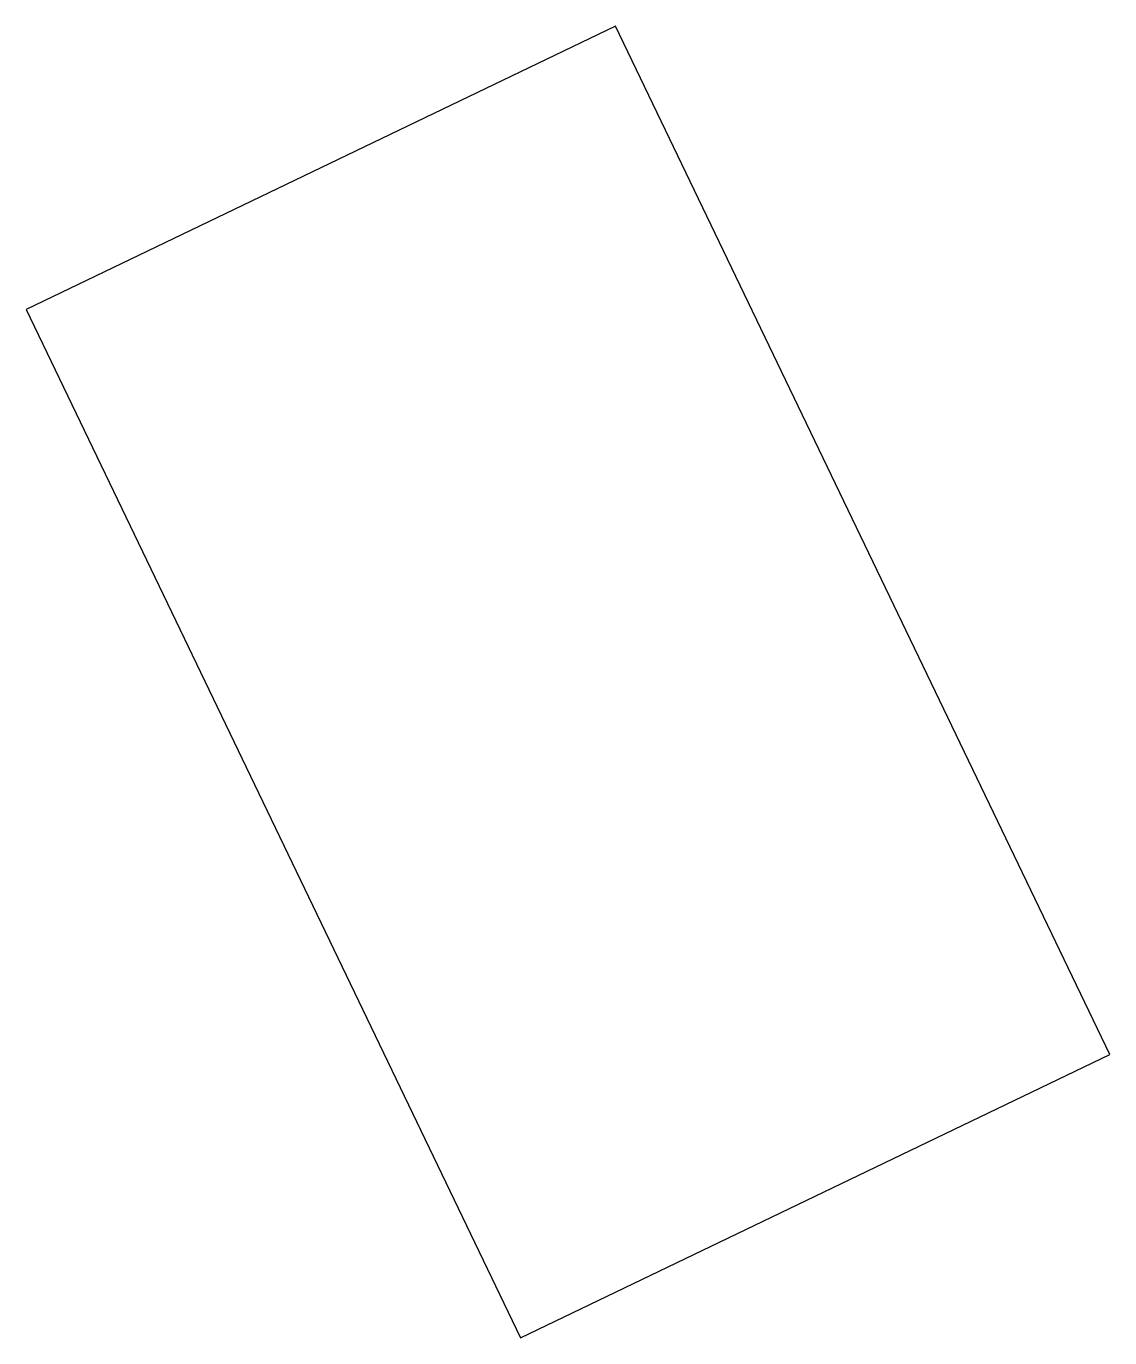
# Model space of a CAD drawing. Header units: metres. Extents: x 75.5 to 81.83, y 94.58 to 102.24.
import ezdxf

# ---------------------------------------------------------------- set-up
doc = ezdxf.new("R2010")
doc.units = ezdxf.units.M

msp = doc.modelspace()

# ---------------------------------------------------------------- linework, layer by layer
for p, q in [((78.9414, 102.2448), (75.4971, 100.5898)), ((81.8296, 96.2339), (78.9414, 102.2448)), ((75.4971, 100.5898), (78.3853, 94.5789)), ((78.3853, 94.5789), (81.8296, 96.2339))]:
    msp.add_line(p, q)

doc.saveas('drawing.dxf')
